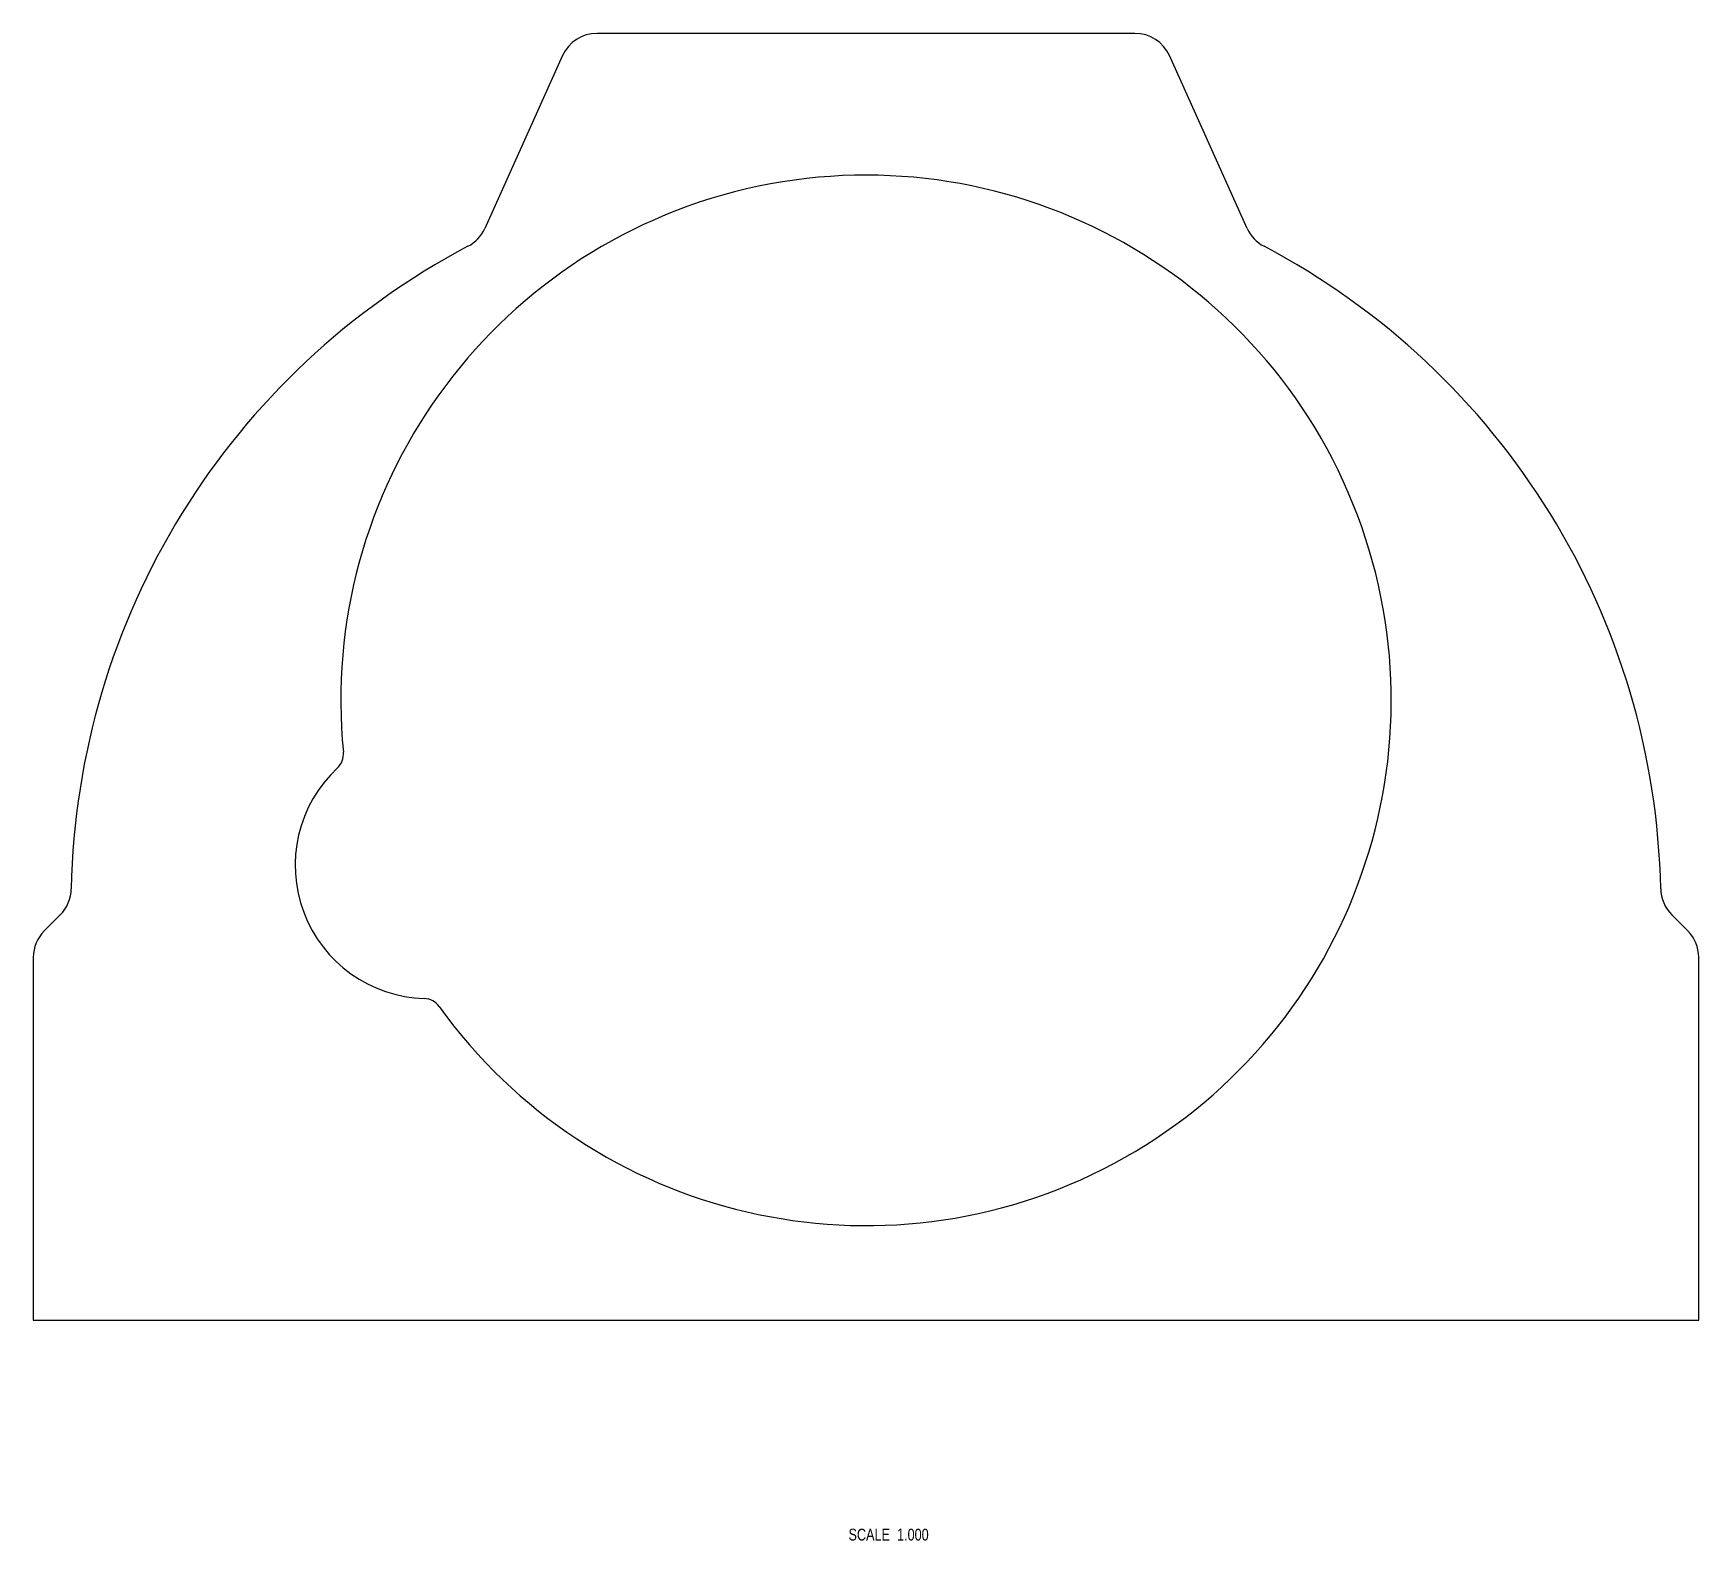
# Model space of a CAD drawing. Header units: inches. Extents: x 6.1 to 28.1, y -0.6 to 19.3.
import ezdxf

# ---------------------------------------------------------------- set-up
doc = ezdxf.new("R2010")
doc.units = ezdxf.units.IN
doc.header["$LTSCALE"] = 1.87
doc.header["$MEASUREMENT"] = 0
doc.layers.get('0').update_dxf_attribs({"linetype": 'CONTINUOUS'})
doc.styles.get("Standard").update_dxf_attribs({"font": 'txt', "width": 0.8})

msp = doc.modelspace()

# ---------------------------------------------------------------- linework, layer by layer
at = {"color": 7, "linetype": 'Continuous'}
for p, q in [((20.643, 19.263), (13.539, 19.263)), ((13.083, 18.969), (12.056, 16.687)), ((22.126, 16.687), (21.098, 18.969)), ((6.446, 7.619), (6.237, 7.41)), ((27.944, 7.41), (27.735, 7.619)), ((6.091, 7.056), (6.091, 2.263)), ((28.091, 2.263), (28.091, 7.056)), ((6.091, 2.263), (28.091, 2.263))]:
    msp.add_line(p, q, dxfattribs=at)
for centre, radius, start, end in [((13.539, 18.763), 0.5, 90, 155.7656), ((20.643, 18.763), 0.5, 24.2344, 90), ((17.091, 10.451), 6.938, 215.6384, 185.6682), ((11.6, 16.892), 0.5, 297.7773, 335.7656), ((22.582, 16.892), 0.5, 204.2344, 242.2227), ((16.408, 7.763), 9.818, 117.7773, 178.838), ((17.773, 7.763), 9.818, 1.162, 62.2227), ((9.938, 9.741), 0.25, 313.0406, 5.6682), ((11.31, 8.272), 1.76, 133.0406, 268.2659), ((6.093, 7.973), 0.5, 315, 358.838), ((28.089, 7.973), 0.5, 181.162, 225), ((6.591, 7.056), 0.5, 135, 180), ((27.591, 7.056), 0.5, 0, 45), ((11.249, 6.263), 0.25, 35.6384, 88.2659)]:
    msp.add_arc(centre, radius, start, end, dxfattribs=at)

# ---------------------------------------------------------------- texts
at = {"color": 2, "linetype": 'Continuous', "insert": (17.919, -0.491), "char_height": 0.15625, "width": 1.5, "attachment_point": 3, "line_spacing_factor": 0.9}
msp.add_mtext('SCALE  1.000', dxfattribs=at)

doc.saveas('drawing.dxf')
